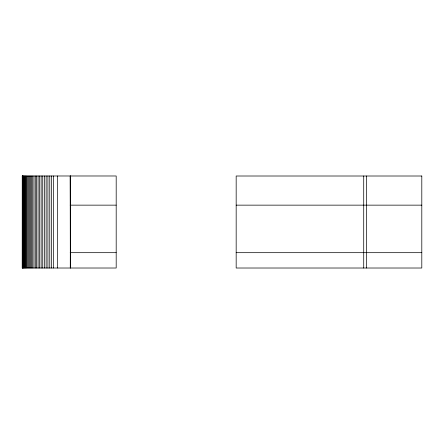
<?xml version="1.0" encoding="UTF-8"?>
<svg xmlns="http://www.w3.org/2000/svg" width="444" height="444" viewBox="0 0 444 444"><rect width="100%" height="100%" fill="white"/><g stroke="black" fill="none" stroke-linecap="round" stroke-linejoin="round"><path stroke-width="0.67" d="M70.28 268.015L70.33 252.68M22.2 175.985L116.189 175.985L116.189 268.015L22.2 268.015L22.239 175.985M70.185 205.145L116.189 205.145M236.169 205.145L421.8 205.145M70.185 252.68L116.189 252.68M236.169 252.68L421.8 252.68M70.28 175.985L70.33 205.145M366.511 176.007L366.511 268.015M363.719 176.007L363.719 268.015M70.33 175.985L70.33 268.015L70.185 175.985M57.592 175.985L57.592 268.015M53.58 175.985L53.58 268.015M51.648 175.985L51.648 268.015M49.761 175.985L49.761 268.015M47.924 175.985L47.924 268.015M46.143 175.985L46.143 268.015M44.417 175.985L44.417 268.015M42.746 175.985L42.746 268.015M41.131 175.985L41.131 268.015M39.577 175.985L39.577 268.015M38.079 175.985L38.079 268.015M36.647 175.985L36.647 268.015M35.276 175.985L35.276 268.015M33.966 175.985L33.966 268.015M32.717 175.985L32.717 268.015M31.541 175.985L31.541 268.015M30.425 175.985L30.425 268.015M29.382 175.985L29.382 268.015M28.405 175.985L28.405 268.015M27.495 175.985L27.495 268.015M26.657 175.985L26.657 268.015M25.891 175.985L25.891 268.015M25.191 175.985L25.191 268.015M24.564 175.985L24.564 268.015M24.015 175.985L24.015 268.015M23.532 175.985L23.532 268.015M23.127 175.985L23.127 268.015M22.794 175.985L22.794 268.015M22.533 175.985L22.533 268.015M22.35 175.985L22.35 268.015M421.8 176.007L236.169 176.007L236.169 268.015L421.8 268.015L421.8 176.007"/></g></svg>
